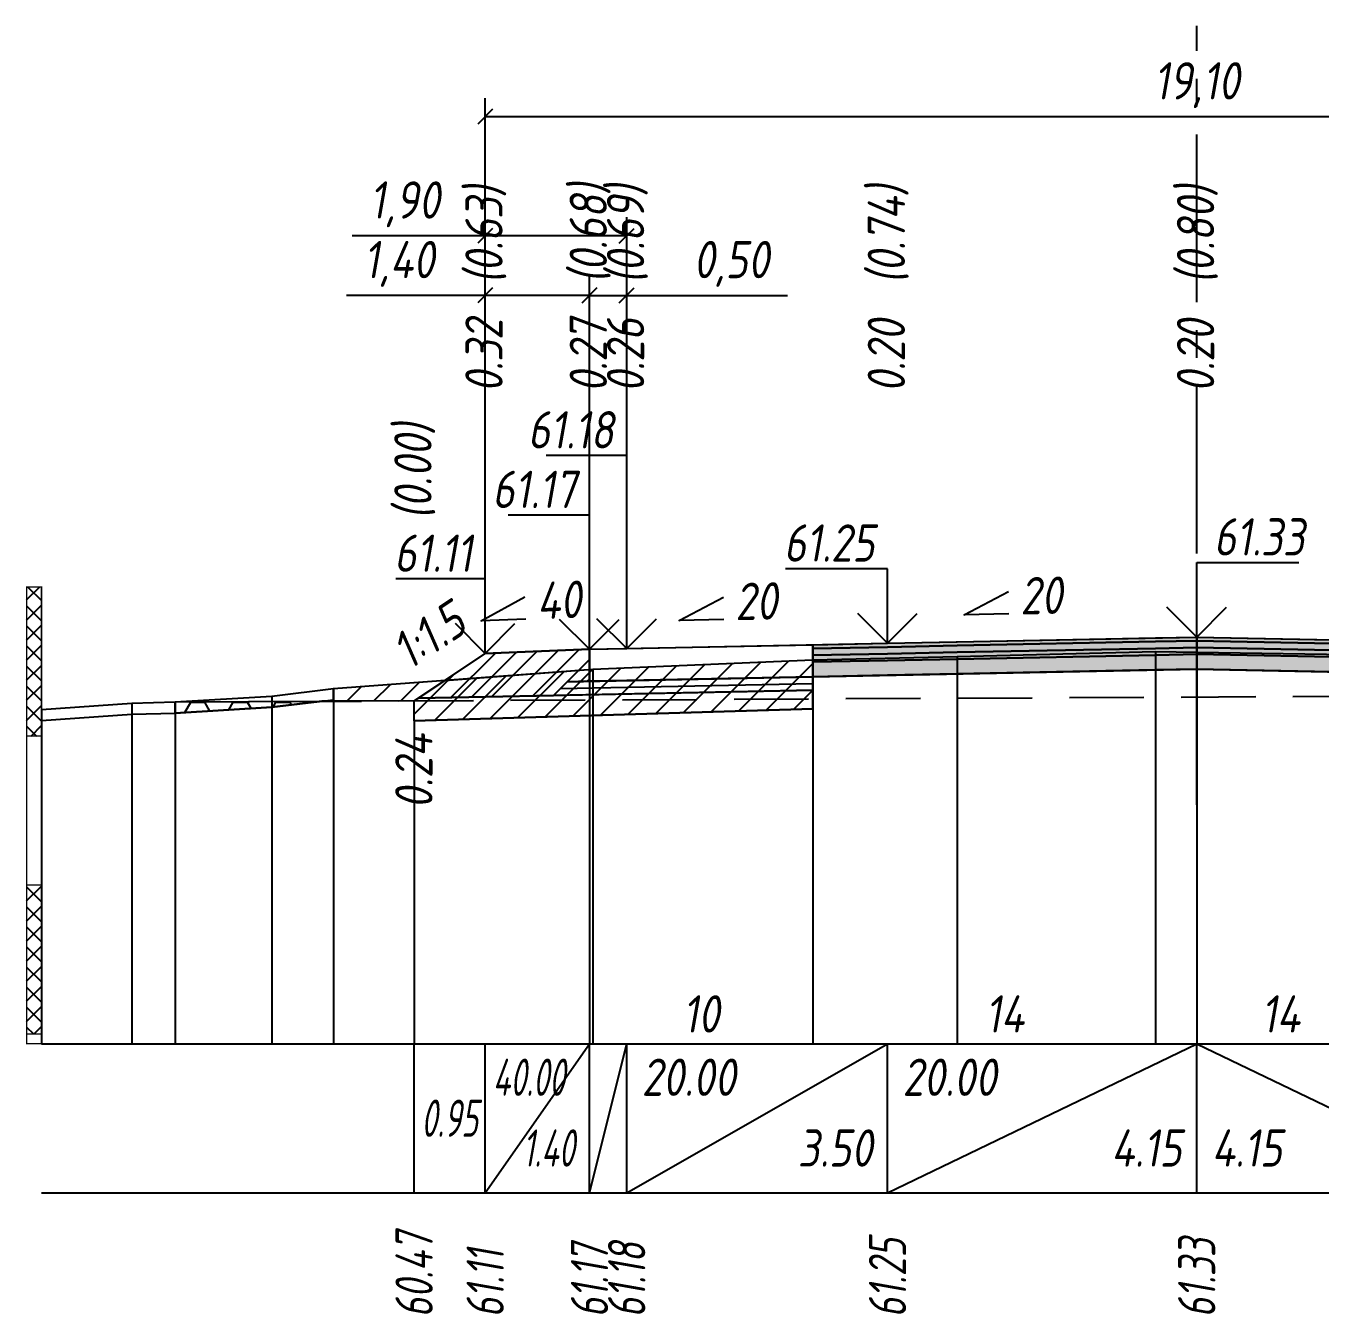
# Model space of a CAD drawing. Extents: x -717 to 1451, y -133302 to 233.
# Drawn here: x 78.9 to 165.8, y -52475.2 to -52388.7 of the extents above; entities that cross this region are included whole.
import ezdxf
from ezdxf.enums import TextEntityAlignment as Align

# ---------------------------------------------------------------- set-up
doc = ezdxf.new("R2010")
doc.units = 0
doc.linetypes.add('осевая2', pattern=[1.125, 0.75, -0.125, 0.125, -0.125])
doc.linetypes.add('штриховая', pattern=[0.75, 0.5, -0.25])
for name, color, linetype in [('Интерполированный поперечник', 2, 'Continuous'), ('Код_514', 1, 'Continuous'), ('Контур_0', 7, 'Continuous'), ('Контур_2521', 7, 'Continuous'), ('Контур_2564', 7, 'Continuous'), ('Контур_2660', 7, 'Continuous'), ('Контур_2665', 7, 'Continuous'), ('Контур_400', 7, 'Continuous'), ('Контур_508', 7, 'Continuous'), ('Контур_512', 7, 'Continuous'), ('Контур_513', 7, 'Continuous'), ('Контур_818', 7, 'Continuous'), ('Красный поперечник', 1, 'Continuous'), ('Линейка абсолютных высот', 7, 'Continuous'), ('Объём_2501', 7, 'Continuous'), ('Объём_2564', 7, 'Continuous'), ('Объём_2650', 7, 'Continuous'), ('Объём_2660', 7, 'Continuous'), ('Объём_2661', 7, 'Continuous'), ('Объём_2665', 7, 'Continuous'), ('Объём_2666', 7, 'Continuous'), ('Объём_2667', 7, 'Continuous'), ('Объём_2668', 7, 'Continuous'), ('Объём_2669', 7, 'Continuous'), ('Объём_2675', 7, 'Continuous'), ('Объём_2753', 7, 'Continuous'), ('Ось', 1, 'осевая2'), ('Откосы', 7, 'Continuous'), ('Отметки покрытия', 7, 'Continuous'), ('Рабочие отметки', 7, 'Continuous'), ('Рабочие отметки доп.', 7, 'Continuous'), ('Слои выравнивания', 7, 'Continuous'), ('Таблица', 7, 'Continuous'), ('Уклоны проезжей части', 7, 'Continuous'), ('Черный поперечник', 3, 'Continuous')]:
    doc.layers.add(name, color=color, linetype=linetype)
for name, color, linetype, true_color in [('Контур_2540', 2, 'Continuous', 0xffff00), ('Контур_2560', 2, 'Continuous', 0xffff00), ('Контур_2561', 7, 'Continuous', 0xff8040), ('Контур_2562', 3, 'Continuous', 0x00ff00), ('Контур_2563', 7, 'Continuous', 0xff8000), ('Контур_2570', 7, 'Continuous', 0x80ff00), ('Контур_2725', 7, 'Continuous', 0x323232), ('Контур_2736', 4, 'Continuous', 0x00ffff), ('Контур_2737', 4, 'Continuous', 0x00ffff), ('Контур_2738', 4, 'Continuous', 0x00ffff), ('Контур_2739', 4, 'Continuous', 0x00ffff), ('Контур_2741', 4, 'Continuous', 0x00ffff), ('Контур_2742', 4, 'Continuous', 0x00ffff), ('Контур_2743', 4, 'Continuous', 0x00ffff), ('Контур_2744', 7, 'Continuous', 0xa4ffff), ('Контур_2745', 7, 'Continuous', 0xa4ffff), ('Контур_2747', 4, 'Continuous', 0x00ffff), ('Контур_2748', 4, 'Continuous', 0x00ffff), ('Контур_2749', 4, 'Continuous', 0x00ffff), ('Контур_2750', 4, 'Continuous', 0x00ffff), ('Контур_2751', 4, 'Continuous', 0x00ffff), ('Контур_2752', 4, 'Continuous', 0x00ffff), ('Контур_2760', 7, 'Continuous', 0x323232), ('Контур_2761', 7, 'Continuous', 0x323232), ('Контур_2762', 7, 'Continuous', 0x323232), ('Контур_2763', 7, 'Continuous', 0x323232), ('Контур_402', 7, 'Continuous', 0xff6464), ('Контур_703', 4, 'Continuous', 0x00ffff), ('Контур_705', 4, 'Continuous', 0x00ffff), ('Контур_707', 4, 'Continuous', 0x00ffff), ('Контур_720', 131, 'Continuous', 0xaaffff), ('Объём_2500', 7, 'Continuous', 0xc0c0c0), ('Объём_2520', 7, 'Continuous', 0x80ffff), ('Объём_2540', 2, 'Continuous', 0xffff00), ('Объём_2560', 2, 'Continuous', 0xffff00), ('Объём_2561', 7, 'Continuous', 0xff8040), ('Объём_2562', 3, 'Continuous', 0x00ff00), ('Объём_2563', 7, 'Continuous', 0xff8000), ('Объём_2600', 7, 'Continuous', 0x808000), ('Объём_2746', 2, 'Continuous', 0xffff00)]:
    doc.layers.add(name, color=color, linetype=linetype, true_color=true_color)
doc.styles.get("Standard").update_dxf_attribs({"font": 'txt', "height": 2.5})
doc.styles.add('М', font='romand.shx', dxfattribs={"width": 0.8, "oblique": 10, "height": 2.5})
doc.dimstyles.new('ISO-25', dxfattribs={"dimtxt": 2.5, "dimasz": 2.5, "dimexe": 1.25, "dimexo": 0.625, "dimtad": 1, "dimtxsty": 'Standard', "dimcen": 2.5, "dimadec": 0, "dimazin": 0, "dimtfac": 1, "dimtmove": 0, "dimatfit": 3, "dimfxl": 1, "dimarcsym": 0})
pattern_1 = [(45.0000013, (0, 0), (-0.67351924, 0.673519211), []), (135.0000003, (0, 0), (-0.673519222, -0.67351923), [])]

# ---------------------------------------------------------------- blocks, each defined once
blk = doc.blocks.new('_Oblique')
at = {"color": 0, "linetype": 'ByBlock', "lineweight": -2}
blk.add_line((-0.5, -0.5), (0.5, 0.5), dxfattribs=at)
blk = doc.blocks.new('*D1251')
at = {"color": 0, "lineweight": -2, "transparency": 16777216}
for p, q in [((109.768, -52430.239), (109.768, -52405.519)), ((116.768, -52429.959), (116.768, -52405.519)), ((109.768, -52406.769), (100.456, -52406.769)), ((116.768, -52406.769), (109.768, -52406.769))]:
    blk.add_line(p, q, dxfattribs=at)
at = {"layer": 'Defpoints', "color": 0, "transparency": 16777216}
for p in [(116.768, -52406.769), (116.768, -52430.584), (109.768, -52430.864)]:
    blk.add_point(p, dxfattribs=at)
at = {"color": 0, "lineweight": -2, "transparency": 16777216, "rotation": 180}
blk.add_blockref('_Oblique', (109.768, -52406.769), dxfattribs=at)
at = {"color": 0, "lineweight": -2, "transparency": 16777216}
blk.add_blockref('_Oblique', (116.768, -52406.769), dxfattribs=at)
at = {"color": 0, "transparency": 16777216, "insert": (103.996, -52404.656), "char_height": 2.5, "width": 8.75, "attachment_point": 5, "style": 'М'}
blk.add_mtext('1,40', dxfattribs=at)
blk = doc.blocks.new('*D1253')
at = {"color": 0, "lineweight": -2, "transparency": 16777216}
for p, q in [((116.768, -52429.959), (116.768, -52405.519)), ((119.268, -52429.909), (119.268, -52405.519)), ((116.768, -52406.769), (119.268, -52406.769)), ((119.268, -52406.769), (130.053, -52406.769))]:
    blk.add_line(p, q, dxfattribs=at)
at = {"layer": 'Defpoints', "color": 0, "transparency": 16777216}
for p in [(119.268, -52406.769), (116.768, -52430.584), (119.268, -52430.534)]:
    blk.add_point(p, dxfattribs=at)
at = {"color": 0, "lineweight": -2, "transparency": 16777216, "rotation": 180}
blk.add_blockref('_Oblique', (116.768, -52406.769), dxfattribs=at)
at = {"color": 0, "lineweight": -2, "transparency": 16777216}
blk.add_blockref('_Oblique', (119.268, -52406.769), dxfattribs=at)
at = {"color": 0, "transparency": 16777216, "insert": (126.292, -52404.656), "char_height": 2.5, "width": 9.16667, "attachment_point": 5, "style": 'М'}
blk.add_mtext('0,50', dxfattribs=at)
blk = doc.blocks.new('*D1256')
at = {"color": 0, "lineweight": -2, "transparency": 16777216}
for p, q in [((109.768, -52430.239), (109.768, -52401.519)), ((119.268, -52429.909), (119.268, -52401.519)), ((109.768, -52402.769), (100.837, -52402.769)), ((119.268, -52402.769), (109.768, -52402.769))]:
    blk.add_line(p, q, dxfattribs=at)
at = {"layer": 'Defpoints', "color": 0, "transparency": 16777216}
for p in [(119.268, -52402.769), (119.268, -52430.534), (109.768, -52430.864)]:
    blk.add_point(p, dxfattribs=at)
at = {"color": 0, "lineweight": -2, "transparency": 16777216, "rotation": 180}
blk.add_blockref('_Oblique', (109.768, -52402.769), dxfattribs=at)
at = {"color": 0, "lineweight": -2, "transparency": 16777216}
blk.add_blockref('_Oblique', (119.268, -52402.769), dxfattribs=at)
at = {"color": 0, "transparency": 16777216, "insert": (104.377, -52400.656), "char_height": 2.5, "width": 8.75, "attachment_point": 5, "style": 'М'}
blk.add_mtext('1,90', dxfattribs=at)
blk = doc.blocks.new('*D1257')
at = {"color": 0, "lineweight": -2, "transparency": 16777216}
for p, q in [((109.768, -52430.239), (109.768, -52393.519)), ((205.268, -52430.239), (205.268, -52393.519)), ((109.768, -52394.769), (205.268, -52394.769))]:
    blk.add_line(p, q, dxfattribs=at)
at = {"layer": 'Defpoints', "color": 0, "transparency": 16777216}
for p in [(205.268, -52394.769), (109.768, -52430.864), (205.268, -52430.864)]:
    blk.add_point(p, dxfattribs=at)
at = {"color": 0, "lineweight": -2, "transparency": 16777216, "rotation": 180}
blk.add_blockref('_Oblique', (109.768, -52394.769), dxfattribs=at)
at = {"color": 0, "lineweight": -2, "transparency": 16777216}
blk.add_blockref('_Oblique', (205.268, -52394.769), dxfattribs=at)
at = {"color": 0, "transparency": 16777216, "insert": (157.518, -52392.656), "char_height": 2.5, "width": 10.41667, "attachment_point": 5, "style": 'М'}
blk.add_mtext('19,10', dxfattribs=at)

msp = doc.modelspace()

# ---------------------------------------------------------------- hatches: boundary and pattern name
at = {"layer": 'Линейка абсолютных высот'}
h = msp.add_hatch(dxfattribs=at)
h.set_pattern_fill('ANSI37', scale=0.3, style=0)
h.set_pattern_definition(pattern_1)
h.paths.add_polyline_path([(80, -52436.347), (80, -52426.347), (79, -52426.347), (79, -52436.347)])
h = msp.add_hatch(dxfattribs=at)
h.set_pattern_fill('ANSI37', scale=0.3, style=0)
h.set_pattern_definition(pattern_1)
h.paths.add_polyline_path([(80, -52456.347), (80, -52446.347), (79, -52446.347), (79, -52456.347)])
at = {"layer": 'Объём_2563'}
h = msp.add_hatch(dxfattribs=at)
h.set_pattern_fill('ANSI31', color=256, scale=0.3)
h.paths.add_polyline_path([(109.768, -52430.801), (116.768, -52430.521), (116.768, -52432.671), (115.268, -52432.701), (114.35, -52433.62), (105.268, -52433.801)])
at = {"layer": 'Объём_2600'}
h = msp.add_hatch(dxfattribs=at)
h.set_pattern_fill('ANSI31', color=6, scale=0.4)
h.paths.add_polyline_path([(105, -52435.332), (105, -52433.98), (98.802, -52434.011), (99.584, -52433.917), (99.584, -52433.167), (116.985, -52431.867), (131.757, -52431.227), (131.757, -52434.529)])
h = msp.add_hatch(dxfattribs=at)
h.set_pattern_fill('HONEY', color=5, scale=0.3)
h.paths.add_polyline_path([(88.977, -52434.059), (98.802, -52434.011), (95.452, -52434.413), (88.977, -52434.809)])
at = {"layer": 'Слои выравнивания'}
for color, points in [(2, [(131.757, -52430.221), (136.768, -52430.121), (141.45, -52430.028), (154.753, -52429.762), (157.518, -52429.706), (157.518, -52429.956), (154.753, -52430.012), (141.45, -52430.278), (136.768, -52430.371), (131.757, -52430.471)]), (2, [(157.518, -52429.706), (167.679, -52429.909), (177.28, -52430.101), (177.28, -52430.351), (167.679, -52430.159), (157.518, -52429.956)]), (3, [(131.757, -52430.471), (136.768, -52430.371), (141.45, -52430.278), (154.753, -52430.012), (157.518, -52429.956), (157.518, -52430.406), (154.753, -52430.462), (141.45, -52430.728), (136.768, -52430.821), (131.757, -52430.921)]), (4, [(131.757, -52430.921), (136.768, -52430.821), (141.45, -52430.728), (154.753, -52430.462), (157.518, -52430.406), (157.518, -52430.856), (154.753, -52430.912), (141.45, -52431.178), (136.768, -52431.271), (131.757, -52431.371)]), (3, [(157.518, -52429.956), (167.679, -52430.159), (177.28, -52430.351), (177.28, -52430.801), (167.679, -52430.609), (157.518, -52430.406)]), (4, [(157.518, -52430.406), (167.679, -52430.609), (177.28, -52430.801), (177.28, -52431.251), (167.679, -52431.059), (157.518, -52430.856)]), (5, [(131.757, -52431.371), (136.768, -52431.271), (141.45, -52431.178), (154.753, -52430.912), (157.518, -52430.856), (157.518, -52431.856), (154.753, -52431.912), (141.45, -52432.178), (136.768, -52432.271), (131.757, -52432.371)]), (5, [(157.518, -52430.856), (167.679, -52431.059), (177.28, -52431.251), (177.28, -52432.251), (167.679, -52432.059), (157.518, -52431.856)])]:
    msp.add_hatch(color=color, dxfattribs=at).paths.add_polyline_path(points)

# ---------------------------------------------------------------- linework, layer by layer
at = {"layer": 'Интерполированный поперечник', "linetype": 'штриховая', "ltscale": 10, "flags": 128}
msp.add_lwpolyline([(88.977, -52434.059), (205.326, -52433.486)], dxfattribs=at)
at = {"layer": 'Код_514'}
for p, q in [((105, -52467), (105, -52457)), ((109.768, -52467), (109.768, -52457)), ((109.768, -52467), (116.768, -52457)), ((116.768, -52467), (116.768, -52457)), ((116.768, -52467), (119.268, -52457)), ((119.268, -52467), (119.268, -52457)), ((119.268, -52467), (136.768, -52457)), ((136.768, -52467), (136.768, -52457)), ((136.768, -52467), (157.518, -52457)), ((157.518, -52467), (157.518, -52457)), ((157.518, -52457), (178.268, -52467))]:
    msp.add_line(p, q, dxfattribs=at)
at = {"layer": 'Контур_0', "flags": 128}
for points in [[(119.268, -52432.621), (116.768, -52432.671), (116.768, -52430.521), (131.757, -52430.221), (131.757, -52432.371), (119.268, -52432.621), (119.268, -52432.621)], [(109.768, -52430.801), (105, -52433.98), (105, -52433.98), (105, -52433.98), (105, -52433.98), (105, -52433.98), (105, -52433.98), (105, -52433.98), (105, -52433.98), (105, -52433.98), (105, -52433.98), (105, -52433.98), (105, -52433.98), (105, -52433.98), (105, -52433.98), (105, -52433.98)], [(109.768, -52430.801), (105, -52433.98), (105, -52433.98), (105, -52433.98), (105, -52433.98), (105, -52433.98), (105, -52433.98), (105, -52433.98), (105, -52433.98), (105, -52433.98), (105, -52433.98), (105, -52433.98), (105, -52433.98), (105, -52433.98), (105, -52433.98), (105, -52433.98), (105, -52433.98), (105, -52433.98), (105, -52433.98), (105, -52433.98), (105, -52433.98), (105, -52433.98), (105, -52433.98), (105, -52433.98), (105, -52433.98), (105, -52433.98), (105, -52433.98), (105, -52433.98), (105, -52433.98), (105, -52433.98)], [(105.268, -52433.801), (114.35, -52433.62), (115.268, -52432.701), (116.768, -52432.671)], [(115.268, -52432.701), (131.757, -52432.371), (131.757, -52433.271), (114.35, -52433.62), (115.268, -52432.701), (115.268, -52432.701)]]:
    msp.add_lwpolyline(points, dxfattribs=at)
at = {"layer": 'Контур_2521', "color": 250, "flags": 128}
msp.add_lwpolyline([(114.809, -52433.16), (131.757, -52432.821)], dxfattribs=at)
at = {"layer": 'Контур_2540', "flags": 128}
msp.add_lwpolyline([(105.268, -52433.801), (131.757, -52433.271), (131.757, -52434.529), (105, -52435.332), (105, -52433.98), (105.268, -52433.801), (105.268, -52433.801)], dxfattribs=at)
at = {"layer": 'Контур_2560', "flags": 128}
msp.add_lwpolyline([(109.768, -52430.801), (109.768, -52430.801), (109.768, -52430.801), (116.768, -52430.521)], dxfattribs=at)
at = {"layer": 'Контур_2561', "flags": 128}
msp.add_lwpolyline([(116.768, -52430.521), (116.768, -52430.521), (109.768, -52430.801), (109.768, -52430.801), (116.768, -52430.521)], dxfattribs=at)
at = {"layer": 'Контур_2562', "flags": 128}
msp.add_lwpolyline([(109.768, -52430.801), (109.768, -52430.801), (109.768, -52430.801), (109.768, -52430.801), (109.768, -52430.801)], dxfattribs=at)
at = {"layer": 'Контур_2563', "flags": 128}
msp.add_lwpolyline([(109.768, -52430.801), (116.768, -52430.521), (116.768, -52432.671), (115.268, -52432.701), (114.35, -52433.62), (105.268, -52433.801), (109.768, -52430.801), (109.768, -52430.801)], dxfattribs=at)
at = {"layer": 'Контур_2564', "flags": 128}
msp.add_lwpolyline([(109.768, -52430.801), (116.768, -52430.521)], dxfattribs=at)
at = {"layer": 'Контур_2570', "flags": 128}
msp.add_lwpolyline([(80, -52435.31), (86.065, -52434.888), (88.977, -52434.809), (88.977, -52434.809), (95.452, -52434.413), (99.584, -52433.917), (99.584, -52433.167), (116.985, -52431.867), (131.757, -52431.227), (141.45, -52430.999), (154.753, -52430.666), (157.518, -52430.708), (167.679, -52430.865), (177.28, -52430.961), (189.15, -52431.602), (198.714, -52432.163), (198.714, -52432.913), (202.587, -52433.795), (205.326, -52434.236), (205.326, -52434.236), (242.933, -52432.311), (248.211, -52432.046)], dxfattribs=at)
at = {"layer": 'Контур_2660', "flags": 128}
msp.add_lwpolyline([(105, -52435.332), (131.757, -52434.529)], dxfattribs=at)
at = {"layer": 'Контур_2665', "flags": 128}
msp.add_lwpolyline([(109.768, -52430.801), (109.768, -52430.801)], dxfattribs=at)
at = {"layer": 'Контур_2725', "flags": 128}
msp.add_lwpolyline([(131.757, -52432.371), (136.768, -52432.271), (141.45, -52432.178), (154.753, -52431.912), (157.518, -52431.856), (167.679, -52432.059), (177.28, -52432.251)], dxfattribs=at)
at = {"layer": 'Контур_2736', "flags": 128}
msp.add_lwpolyline([(109.768, -52430.801), (105, -52433.98)], dxfattribs=at)
at = {"layer": 'Контур_2737', "flags": 128}
msp.add_lwpolyline([(105, -52433.98), (105, -52433.98)], dxfattribs=at)
at = {"layer": 'Контур_2738', "flags": 128}
msp.add_lwpolyline([(105, -52433.98), (105, -52433.98)], dxfattribs=at)
at = {"layer": 'Контур_2739', "flags": 128}
msp.add_lwpolyline([(105, -52433.98), (105, -52433.98)], dxfattribs=at)
at = {"layer": 'Контур_2741', "flags": 128}
msp.add_lwpolyline([(105, -52433.98), (105, -52433.98)], dxfattribs=at)
at = {"layer": 'Контур_2742', "flags": 128}
msp.add_lwpolyline([(105, -52433.98), (105, -52433.98)], dxfattribs=at)
at = {"layer": 'Контур_2743', "flags": 128}
msp.add_lwpolyline([(105, -52433.98), (105, -52433.98)], dxfattribs=at)
at = {"layer": 'Контур_2744', "flags": 128}
msp.add_lwpolyline([(105, -52433.98), (105, -52433.98)], dxfattribs=at)
msp.add_lwpolyline([(105, -52433.98), (105, -52433.98)], dxfattribs=at)
msp.add_lwpolyline([(105, -52433.98), (105, -52433.98)], dxfattribs=at)
msp.add_lwpolyline([(105, -52433.98), (105, -52433.98)], dxfattribs=at)
msp.add_lwpolyline([(105, -52433.98), (105, -52433.98)], dxfattribs=at)
msp.add_lwpolyline([(105, -52433.98), (105, -52433.98)], dxfattribs=at)
at = {"layer": 'Контур_2745', "flags": 128}
msp.add_lwpolyline([(105, -52433.98), (105, -52433.98)], dxfattribs=at)
msp.add_lwpolyline([(105, -52433.98), (105, -52433.98)], dxfattribs=at)
msp.add_lwpolyline([(105, -52433.98), (105, -52433.98)], dxfattribs=at)
msp.add_lwpolyline([(105, -52433.98), (105, -52433.98)], dxfattribs=at)
msp.add_lwpolyline([(105, -52433.98), (105, -52433.98)], dxfattribs=at)
msp.add_lwpolyline([(105, -52433.98), (105, -52433.98)], dxfattribs=at)
at = {"layer": 'Контур_2747', "flags": 128}
msp.add_lwpolyline([(105, -52433.98), (105, -52433.98)], dxfattribs=at)
at = {"layer": 'Контур_2748', "flags": 128}
msp.add_lwpolyline([(105, -52433.98), (105, -52433.98)], dxfattribs=at)
at = {"layer": 'Контур_2749', "flags": 128}
msp.add_lwpolyline([(105, -52433.98), (105, -52433.98)], dxfattribs=at)
at = {"layer": 'Контур_2750', "flags": 128}
msp.add_lwpolyline([(105, -52433.98), (105, -52433.98)], dxfattribs=at)
at = {"layer": 'Контур_2751', "flags": 128}
msp.add_lwpolyline([(105, -52433.98), (105, -52433.98)], dxfattribs=at)
at = {"layer": 'Контур_2752', "flags": 128}
msp.add_lwpolyline([(105, -52433.98), (105, -52433.98)], dxfattribs=at)
at = {"layer": 'Контур_2760', "flags": 128}
msp.add_lwpolyline([(131.757, -52430.221), (136.768, -52430.121), (141.45, -52430.028), (154.753, -52429.762), (157.518, -52429.706), (167.679, -52429.909), (177.28, -52430.101)], dxfattribs=at)
at = {"layer": 'Контур_2761', "flags": 128}
msp.add_lwpolyline([(131.757, -52430.471), (136.768, -52430.371), (141.45, -52430.278), (154.753, -52430.012), (157.518, -52429.956), (167.679, -52430.159), (177.28, -52430.351)], dxfattribs=at)
at = {"layer": 'Контур_2762', "flags": 128}
msp.add_lwpolyline([(131.757, -52430.921), (136.768, -52430.821), (141.45, -52430.728), (154.753, -52430.462), (157.518, -52430.406), (167.679, -52430.609), (177.28, -52430.801)], dxfattribs=at)
at = {"layer": 'Контур_2763', "flags": 128}
msp.add_lwpolyline([(131.757, -52431.371), (136.768, -52431.271), (141.45, -52431.178), (154.753, -52430.912), (157.518, -52430.856), (167.679, -52431.059), (177.28, -52431.251)], dxfattribs=at)
at = {"layer": 'Контур_400', "flags": 128}
for points in [[(116.768, -52430.521), (119.268, -52430.471), (119.268, -52430.471), (119.268, -52430.471), (119.268, -52430.471), (119.268, -52430.471), (119.268, -52430.471), (136.768, -52430.121), (157.518, -52429.706)], [(157.518, -52429.706), (178.268, -52430.121), (195.768, -52430.471), (195.768, -52430.471), (195.768, -52430.471), (195.768, -52430.471), (195.768, -52430.471), (195.768, -52430.471), (198.268, -52430.521)]]:
    msp.add_lwpolyline(points, dxfattribs=at)
at = {"layer": 'Контур_402', "flags": 128}
msp.add_lwpolyline([(105, -52435.332), (131.757, -52434.529), (131.757, -52432.371), (157.518, -52431.856), (177.28, -52432.251), (177.28, -52434.349), (212.16, -52435.395)], dxfattribs=at)
at = {"layer": 'Контур_508', "flags": 128}
msp.add_lwpolyline([(105, -52435.332), (131.757, -52434.529), (131.757, -52432.371), (157.518, -52431.856), (177.28, -52432.251), (177.28, -52434.349), (212.16, -52435.395), (214.566, -52437), (216.566, -52437), (223.211, -52432.571)], dxfattribs=at)
at = {"layer": 'Контур_512', "flags": 128}
msp.add_lwpolyline([(105, -52435.332), (131.757, -52434.529)], dxfattribs=at)
at = {"layer": 'Контур_513', "flags": 128}
msp.add_lwpolyline([(105, -52435.332), (131.757, -52434.529), (131.757, -52432.371), (157.518, -52431.856), (177.28, -52432.251), (177.28, -52434.349), (212.16, -52435.395), (214.566, -52437), (216.566, -52437), (223.211, -52432.571)], dxfattribs=at)
at = {"layer": 'Контур_703', "flags": 128}
for points in [[(109.768, -52430.801), (105, -52433.98)], [(105, -52433.98), (105, -52433.98)]]:
    msp.add_lwpolyline(points, dxfattribs=at)
at = {"layer": 'Контур_705', "flags": 128}
msp.add_lwpolyline([(105, -52433.98), (105, -52433.98)], dxfattribs=at)
at = {"layer": 'Контур_707', "flags": 128}
msp.add_lwpolyline([(105, -52433.98), (105, -52433.98)], dxfattribs=at)
at = {"layer": 'Контур_720', "flags": 128}
msp.add_lwpolyline([(105, -52433.98), (105, -52433.98)], dxfattribs=at)
at = {"layer": 'Контур_818', "flags": 128}
msp.add_lwpolyline([(105, -52432.762), (116.985, -52431.867), (131.757, -52431.227), (141.45, -52430.999), (154.753, -52430.666), (157.518, -52430.708), (167.679, -52430.865), (177.28, -52430.961), (189.15, -52431.602), (198.714, -52432.163), (198.714, -52432.913), (202.587, -52433.795), (205.326, -52434.236), (205.326, -52434.236), (223.211, -52433.321)], dxfattribs=at)
at = {"layer": 'Красный поперечник'}
for p, q in [((136.768, -52430.121), (157.518, -52429.706)), ((157.518, -52429.706), (178.268, -52430.121)), ((109.768, -52430.801), (116.768, -52430.521)), ((116.768, -52430.521), (119.268, -52430.471)), ((119.268, -52430.471), (136.768, -52430.121)), ((105, -52433.98), (109.768, -52430.801)), ((131.757, -52434.529), (131.757, -52457)), ((105, -52435.332), (105, -52457))]:
    msp.add_line(p, q, dxfattribs=at)
at = {"layer": 'Линейка абсолютных высот', "color": 7, "const_width": 0.1, "flags": 128}
for points in [[(80, -52436.347), (80, -52426.347), (79, -52426.347), (79, -52436.347), (80, -52436.347)], [(80, -52446.347), (80, -52436.347), (79, -52436.347), (79, -52446.347), (80, -52446.347)], [(80, -52456.347), (80, -52446.347), (79, -52446.347), (79, -52456.347), (80, -52456.347)], [(80, -52457), (80, -52456.347), (79, -52456.347), (79, -52457), (80, -52457)]]:
    msp.add_lwpolyline(points, dxfattribs=at)
at = {"layer": 'Объём_2500', "flags": 128}
msp.add_lwpolyline([(119.268, -52432.621), (116.768, -52432.671), (116.768, -52430.521), (131.757, -52430.221), (131.757, -52432.371), (119.268, -52432.621), (119.268, -52432.621)], dxfattribs=at)
at = {"layer": 'Объём_2501', "flags": 128}
for points in [[(116.768, -52430.521), (119.268, -52430.471), (119.268, -52430.471), (119.268, -52430.471), (119.268, -52430.471), (119.268, -52430.471), (119.268, -52430.471), (136.768, -52430.121), (157.518, -52429.706)], [(157.518, -52429.706), (178.268, -52430.121), (195.768, -52430.471), (195.768, -52430.471), (195.768, -52430.471), (195.768, -52430.471), (195.768, -52430.471), (195.768, -52430.471), (198.268, -52430.521)]]:
    msp.add_lwpolyline(points, dxfattribs=at)
at = {"layer": 'Объём_2520', "color": 250, "flags": 128}
msp.add_lwpolyline([(115.268, -52432.701), (131.757, -52432.371), (131.757, -52433.271), (114.35, -52433.62), (115.268, -52432.701), (115.268, -52432.701)], dxfattribs=at)
at = {"layer": 'Объём_2540', "flags": 128}
msp.add_lwpolyline([(105.268, -52433.801), (131.757, -52433.271), (131.757, -52434.529), (105, -52435.332), (105, -52433.98), (105.268, -52433.801), (105.268, -52433.801)], dxfattribs=at)
at = {"layer": 'Объём_2560', "flags": 128}
msp.add_lwpolyline([(109.768, -52430.801), (109.768, -52430.801), (109.768, -52430.801), (116.768, -52430.521)], dxfattribs=at)
at = {"layer": 'Объём_2561', "flags": 128}
msp.add_lwpolyline([(116.768, -52430.521), (116.768, -52430.521), (109.768, -52430.801), (109.768, -52430.801), (116.768, -52430.521)], dxfattribs=at)
at = {"layer": 'Объём_2562', "flags": 128}
msp.add_lwpolyline([(109.768, -52430.801), (109.768, -52430.801), (109.768, -52430.801), (109.768, -52430.801), (109.768, -52430.801)], dxfattribs=at)
at = {"layer": 'Объём_2563', "color": 250, "flags": 128}
msp.add_lwpolyline([(109.768, -52430.801), (116.768, -52430.521), (116.768, -52432.671), (115.268, -52432.701), (114.35, -52433.62), (105.268, -52433.801), (109.768, -52430.801), (109.768, -52430.801)], dxfattribs=at)
at = {"layer": 'Объём_2564', "flags": 128}
msp.add_lwpolyline([(109.768, -52430.801), (116.768, -52430.521)], dxfattribs=at)
at = {"layer": 'Объём_2600', "color": 5, "flags": 128}
msp.add_lwpolyline([(88.977, -52434.059), (98.802, -52434.011), (95.452, -52434.413), (88.977, -52434.809), (88.977, -52434.059), (88.977, -52434.059)], dxfattribs=at)
at = {"layer": 'Объём_2650', "color": 6, "flags": 128}
msp.add_lwpolyline([(105, -52435.332), (105, -52433.98), (98.802, -52434.011), (99.584, -52433.917), (99.584, -52433.167), (116.985, -52431.867), (131.757, -52431.227), (131.757, -52434.529), (105, -52435.332), (105, -52435.332)], dxfattribs=at)
at = {"layer": 'Объём_2660', "flags": 128}
msp.add_lwpolyline([(105, -52435.332), (131.757, -52434.529)], dxfattribs=at)
at = {"layer": 'Объём_2661', "flags": 128}
msp.add_lwpolyline([(109.768, -52430.801), (105, -52433.98)], dxfattribs=at)
at = {"layer": 'Объём_2665', "flags": 128}
msp.add_lwpolyline([(109.768, -52430.801), (109.768, -52430.801)], dxfattribs=at)
at = {"layer": 'Объём_2666', "flags": 128}
msp.add_lwpolyline([(109.768, -52430.801), (105, -52433.98)], dxfattribs=at)
at = {"layer": 'Объём_2667', "flags": 128}
msp.add_lwpolyline([(105, -52433.98), (105, -52433.98)], dxfattribs=at)
msp.add_lwpolyline([(105, -52433.98), (105, -52433.98)], dxfattribs=at)
at = {"layer": 'Объём_2668', "flags": 128}
msp.add_lwpolyline([(105, -52433.98), (105, -52433.98)], dxfattribs=at)
msp.add_lwpolyline([(105, -52433.98), (105, -52433.98)], dxfattribs=at)
at = {"layer": 'Объём_2669', "flags": 128}
msp.add_lwpolyline([(105, -52433.98), (105, -52433.98)], dxfattribs=at)
msp.add_lwpolyline([(105, -52433.98), (105, -52433.98)], dxfattribs=at)
at = {"layer": 'Объём_2675', "flags": 128}
msp.add_lwpolyline([(105, -52433.98), (105, -52433.98)], dxfattribs=at)
msp.add_lwpolyline([(105, -52433.98), (105, -52433.98)], dxfattribs=at)
msp.add_lwpolyline([(105, -52433.98), (105, -52433.98)], dxfattribs=at)
msp.add_lwpolyline([(105, -52433.98), (105, -52433.98)], dxfattribs=at)
msp.add_lwpolyline([(105, -52433.98), (105, -52433.98)], dxfattribs=at)
msp.add_lwpolyline([(105, -52433.98), (105, -52433.98)], dxfattribs=at)
msp.add_lwpolyline([(105, -52433.98), (105, -52433.98)], dxfattribs=at)
msp.add_lwpolyline([(105, -52433.98), (105, -52433.98)], dxfattribs=at)
msp.add_lwpolyline([(105, -52433.98), (105, -52433.98)], dxfattribs=at)
msp.add_lwpolyline([(105, -52433.98), (105, -52433.98)], dxfattribs=at)
msp.add_lwpolyline([(105, -52433.98), (105, -52433.98)], dxfattribs=at)
msp.add_lwpolyline([(105, -52433.98), (105, -52433.98)], dxfattribs=at)
at = {"layer": 'Объём_2746', "flags": 128}
msp.add_lwpolyline([(107.057, -52432.608), (116.985, -52431.867), (131.757, -52431.227), (131.757, -52434.529), (105, -52435.332), (105, -52433.98), (107.057, -52432.608), (107.057, -52432.608)], dxfattribs=at)
at = {"layer": 'Объём_2753', "flags": 128}
msp.add_lwpolyline([(131.757, -52430.221), (131.757, -52430.221)], dxfattribs=at)
at = {"layer": 'Ось', "ltscale": 15}
msp.add_line((157.518, -52440.971), (157.518, -52388.677), dxfattribs=at)
at = {"layer": 'Откосы', "color": 1, "flags": 128}
for points in [[(112.502, -52428.496), (109.504, -52428.616), (112.442, -52426.997)], [(125.792, -52428.529), (122.793, -52428.589), (125.762, -52427.03)], [(144.917, -52428.147), (141.918, -52428.207), (144.887, -52426.647)]]:
    msp.add_lwpolyline(points, dxfattribs=at)
at = {"layer": 'Отметки покрытия', "color": 1}
for p, q in [((119.268, -52417.521), (113.868, -52417.521)), ((119.268, -52430.471), (119.268, -52417.521)), ((116.768, -52421.521), (111.318, -52421.521)), ((116.768, -52430.521), (116.768, -52421.521)), ((136.768, -52425.121), (129.918, -52425.121)), ((136.768, -52430.121), (136.768, -52425.121)), ((157.518, -52429.706), (157.518, -52424.706)), ((157.518, -52424.706), (164.368, -52424.706)), ((109.768, -52425.801), (103.768, -52425.801)), ((109.768, -52430.801), (109.768, -52425.801)), ((157.518, -52429.706), (155.518, -52427.706)), ((157.518, -52429.706), (159.518, -52427.706)), ((109.768, -52430.801), (107.768, -52428.801)), ((109.768, -52430.801), (111.768, -52428.801)), ((116.768, -52430.521), (114.768, -52428.521)), ((116.768, -52430.521), (118.768, -52428.521)), ((119.268, -52430.471), (117.268, -52428.471)), ((119.268, -52430.471), (121.268, -52428.471)), ((136.768, -52430.121), (134.768, -52428.121)), ((136.768, -52430.121), (138.768, -52428.121))]:
    msp.add_line(p, q, dxfattribs=at)
at = {"layer": 'Слои выравнивания'}
for p, q in [((157.518, -52429.706), (157.518, -52457)), ((116.768, -52430.521), (116.768, -52457)), ((131.757, -52430.221), (131.757, -52457))]:
    msp.add_line(p, q, dxfattribs=at)
at = {"layer": 'Слои выравнивания', "color": 2, "flags": 128}
for points in [[(131.757, -52430.221), (136.768, -52430.121), (141.45, -52430.028), (154.753, -52429.762), (157.518, -52429.706), (157.518, -52429.956), (154.753, -52430.012), (141.45, -52430.278), (136.768, -52430.371), (131.757, -52430.471)], [(157.518, -52429.706), (167.679, -52429.909), (177.28, -52430.101), (177.28, -52430.351), (167.679, -52430.159), (157.518, -52429.956)]]:
    msp.add_lwpolyline(points, close=True, dxfattribs=at)
at = {"layer": 'Слои выравнивания', "color": 3, "flags": 128}
for points in [[(131.757, -52430.471), (136.768, -52430.371), (141.45, -52430.278), (154.753, -52430.012), (157.518, -52429.956), (157.518, -52430.406), (154.753, -52430.462), (141.45, -52430.728), (136.768, -52430.821), (131.757, -52430.921)], [(157.518, -52429.956), (167.679, -52430.159), (177.28, -52430.351), (177.28, -52430.801), (167.679, -52430.609), (157.518, -52430.406)]]:
    msp.add_lwpolyline(points, close=True, dxfattribs=at)
at = {"layer": 'Слои выравнивания', "color": 4, "flags": 128}
for points in [[(131.757, -52430.921), (136.768, -52430.821), (141.45, -52430.728), (154.753, -52430.462), (157.518, -52430.406), (157.518, -52430.856), (154.753, -52430.912), (141.45, -52431.178), (136.768, -52431.271), (131.757, -52431.371)], [(157.518, -52430.406), (167.679, -52430.609), (177.28, -52430.801), (177.28, -52431.251), (167.679, -52431.059), (157.518, -52430.856)]]:
    msp.add_lwpolyline(points, close=True, dxfattribs=at)
at = {"layer": 'Слои выравнивания', "color": 5, "flags": 128}
for points in [[(131.757, -52431.371), (136.768, -52431.271), (141.45, -52431.178), (154.753, -52430.912), (157.518, -52430.856), (157.518, -52431.856), (154.753, -52431.912), (141.45, -52432.178), (136.768, -52432.271), (131.757, -52432.371)], [(157.518, -52430.856), (167.679, -52431.059), (177.28, -52431.251), (177.28, -52432.251), (167.679, -52432.059), (157.518, -52431.856)]]:
    msp.add_lwpolyline(points, close=True, dxfattribs=at)
at = {"layer": 'Таблица'}
for p, q in [((80, -52457), (248.211, -52457)), ((80, -52467), (248.211, -52467))]:
    msp.add_line(p, q, dxfattribs=at)
at = {"layer": 'Черный поперечник', "color": 7}
for p, q in [((131.757, -52431.227), (131.757, -52457)), ((141.45, -52430.999), (141.45, -52457)), ((154.753, -52430.666), (154.753, -52457)), ((157.518, -52430.708), (157.518, -52457)), ((116.985, -52431.867), (116.985, -52457)), ((99.584, -52433.167), (99.584, -52457)), ((88.977, -52434.059), (88.977, -52457)), ((95.452, -52433.663), (95.452, -52457)), ((80, -52434.56), (80, -52457)), ((86.065, -52434.138), (86.065, -52457))]:
    msp.add_line(p, q, dxfattribs=at)
at = {"layer": 'Черный поперечник', "flags": 128}
msp.add_lwpolyline([(80, -52434.56), (86.065, -52434.138), (88.977, -52434.059), (95.452, -52433.663), (99.584, -52433.167), (116.985, -52431.867), (131.757, -52431.227), (141.45, -52430.999), (154.753, -52430.666), (157.518, -52430.708), (167.679, -52430.865), (177.28, -52430.961), (189.15, -52431.602), (198.714, -52432.163), (202.587, -52433.045), (205.326, -52433.486), (242.933, -52431.561), (248.211, -52431.296)], dxfattribs=at)

# ---------------------------------------------------------------- texts
at = {"layer": 'Код_514', "style": 'М', "oblique": 10}
for s, width, p in [('40.00', 0.6, (110.273, -52458)), ('20.00', 0.8, (120.268, -52458)), ('20.00', 0.8, (137.768, -52458))]:
    msp.add_text(s, height=2.5, dxfattribs=dict(at, width=width)).set_placement(p, align=Align.TOP_LEFT)
at = {"layer": 'Код_514', "style": 'М', "oblique": 10, "width": 0.6}
msp.add_text('0.95', height=2.5, dxfattribs=at).set_placement((107.384, -52462), align=Align.MIDDLE_CENTER)
at = {"layer": 'Код_514', "style": 'М', "oblique": 10}
for s, width, p in [('1.40', 0.6, (115.768, -52466)), ('3.50', 0.8, (135.768, -52466)), ('4.15', 0.8, (156.518, -52466))]:
    msp.add_text(s, height=2.5, dxfattribs=dict(at, width=width)).set_placement(p, align=Align.BOTTOM_RIGHT)
at = {"layer": 'Код_514', "style": 'М', "oblique": 10, "width": 0.8}
msp.add_text('4.15', height=2.5, dxfattribs=at).set_placement((158.518, -52466), align=Align.BOTTOM_LEFT)
at = {"layer": 'Код_514', "style": 'М', "oblique": 10, "width": 0.7}
for s, p in [('60.47', (105, -52475.382)), ('61.17', (116.768, -52475.382)), ('61.18', (119.268, -52475.382)), ('61.25', (136.768, -52475.382)), ('61.33', (157.518, -52475.382)), ('61.11', (109.768, -52475.382))]:
    msp.add_text(s, height=2.5, rotation=90, dxfattribs=at).set_placement(p, align=Align.MIDDLE_LEFT)
at = {"layer": 'Отметки покрытия', "color": 1, "style": 'М', "oblique": 10, "width": 0.8}
for s, p in [('61.18', (118.409, -52417.79)), ('61.17', (115.909, -52421.79)), ('61.25', (135.909, -52425.39)), ('61.11', (108.909, -52426.07))]:
    msp.add_text(s, height=2.5, dxfattribs=at).set_placement(p, align=Align.BOTTOM_RIGHT)
msp.add_text('61.33', height=2.5, dxfattribs=at).set_placement((158.659, -52424.975), align=Align.BOTTOM_LEFT)
at = {"layer": 'Рабочие отметки', "color": 1, "style": 'М', "oblique": 10, "width": 0.8}
for s, p in [('0.32', (109.69, -52413.271)), ('0.27', (116.69, -52413.271)), ('0.26', (119.19, -52413.271)), ('0.20', (136.69, -52413.271)), ('0.20', (157.44, -52413.271))]:
    msp.add_text(s, height=2.5, rotation=90, dxfattribs=at).set_placement(p, align=Align.MIDDLE_LEFT)
msp.add_text('0.24', height=2.5, rotation=90, dxfattribs=at).set_placement((104.986, -52436.192), align=Align.MIDDLE_RIGHT)
at = {"layer": 'Рабочие отметки доп.', "color": 1, "style": 'М', "oblique": 10, "width": 0.8}
for s, p in [('(0.63)', (109.69, -52405.971)), ('(0.68)', (116.69, -52405.921)), ('(0.69)', (119.19, -52405.971)), ('(0.74)', (136.69, -52405.971)), ('(0.80)', (157.44, -52405.971)), ('(0.00)', (104.922, -52421.787))]:
    msp.add_text(s, height=2.5, rotation=90, dxfattribs=at).set_placement(p, align=Align.MIDDLE_LEFT)
at = {"layer": 'Слои выравнивания', "style": 'М', "oblique": 10, "width": 0.8}
for s, p in [('10', (124.263, -52457)), ('14', (144.638, -52457)), ('14', (163.148, -52457))]:
    msp.add_text(s, height=2.5, dxfattribs=at).set_placement(p, align=Align.BOTTOM_CENTER)
at = {"layer": 'Уклоны проезжей части', "color": 1, "style": 'М', "oblique": 10, "width": 0.8}
for s, rotation, p in [('40', 2.29061, (114.806, -52429.212)), ('20', 1.14576, (127.998, -52429.296)), ('20', 1.14576, (147.123, -52428.914)), ('1:1.5', 33.69007, (107.11, -52431.238))]:
    msp.add_text(s, height=2.5, rotation=rotation, dxfattribs=at).set_placement(p, align=Align.BOTTOM_CENTER)

# ---------------------------------------------------------------- dimensions: what is measured, and where the dimension line sits
at = {"color": 5}
dim = msp.add_linear_dim(base=(205.268, -52394.769), p1=(109.768, -52430.864), p2=(205.268, -52430.864), angle=180, dimstyle='ISO-25', override={"dimasz": 1, "dimlfac": 0.2, "dimzin": 0, "dimtxsty": 'М', "dimblk1": 'Oblique', "dimblk2": 'Oblique', "dimsah": 1}, dxfattribs=at)
dim.commit()
dim.dimension.update_dxf_attribs({"geometry": '*D1257', "text_midpoint": (157.518, -52392.656)})
for base, p1, p2, picture, middle in [((119.268, -52402.769), (109.768, -52430.864), (119.268, -52430.534), '*D1256', (104.377, -52402.769)), ((116.768, -52406.769), (109.768, -52430.864), (116.768, -52430.584), '*D1251', (103.996, -52406.769)), ((119.268, -52406.769), (116.768, -52430.584), (119.268, -52430.534), '*D1253', (126.292, -52406.769))]:
    dim = msp.add_linear_dim(base=base, p1=p1, p2=p2, angle=180, dimstyle='ISO-25', override={"dimasz": 1, "dimlfac": 0.2, "dimzin": 0, "dimtxsty": 'М', "dimblk1": 'Oblique', "dimblk2": 'Oblique', "dimsah": 1}, dxfattribs=at)
    dim.commit()
    dim.dimension.update_dxf_attribs({"geometry": picture, "text_midpoint": middle, "dimtype": 160})

doc.saveas('drawing.dxf')
